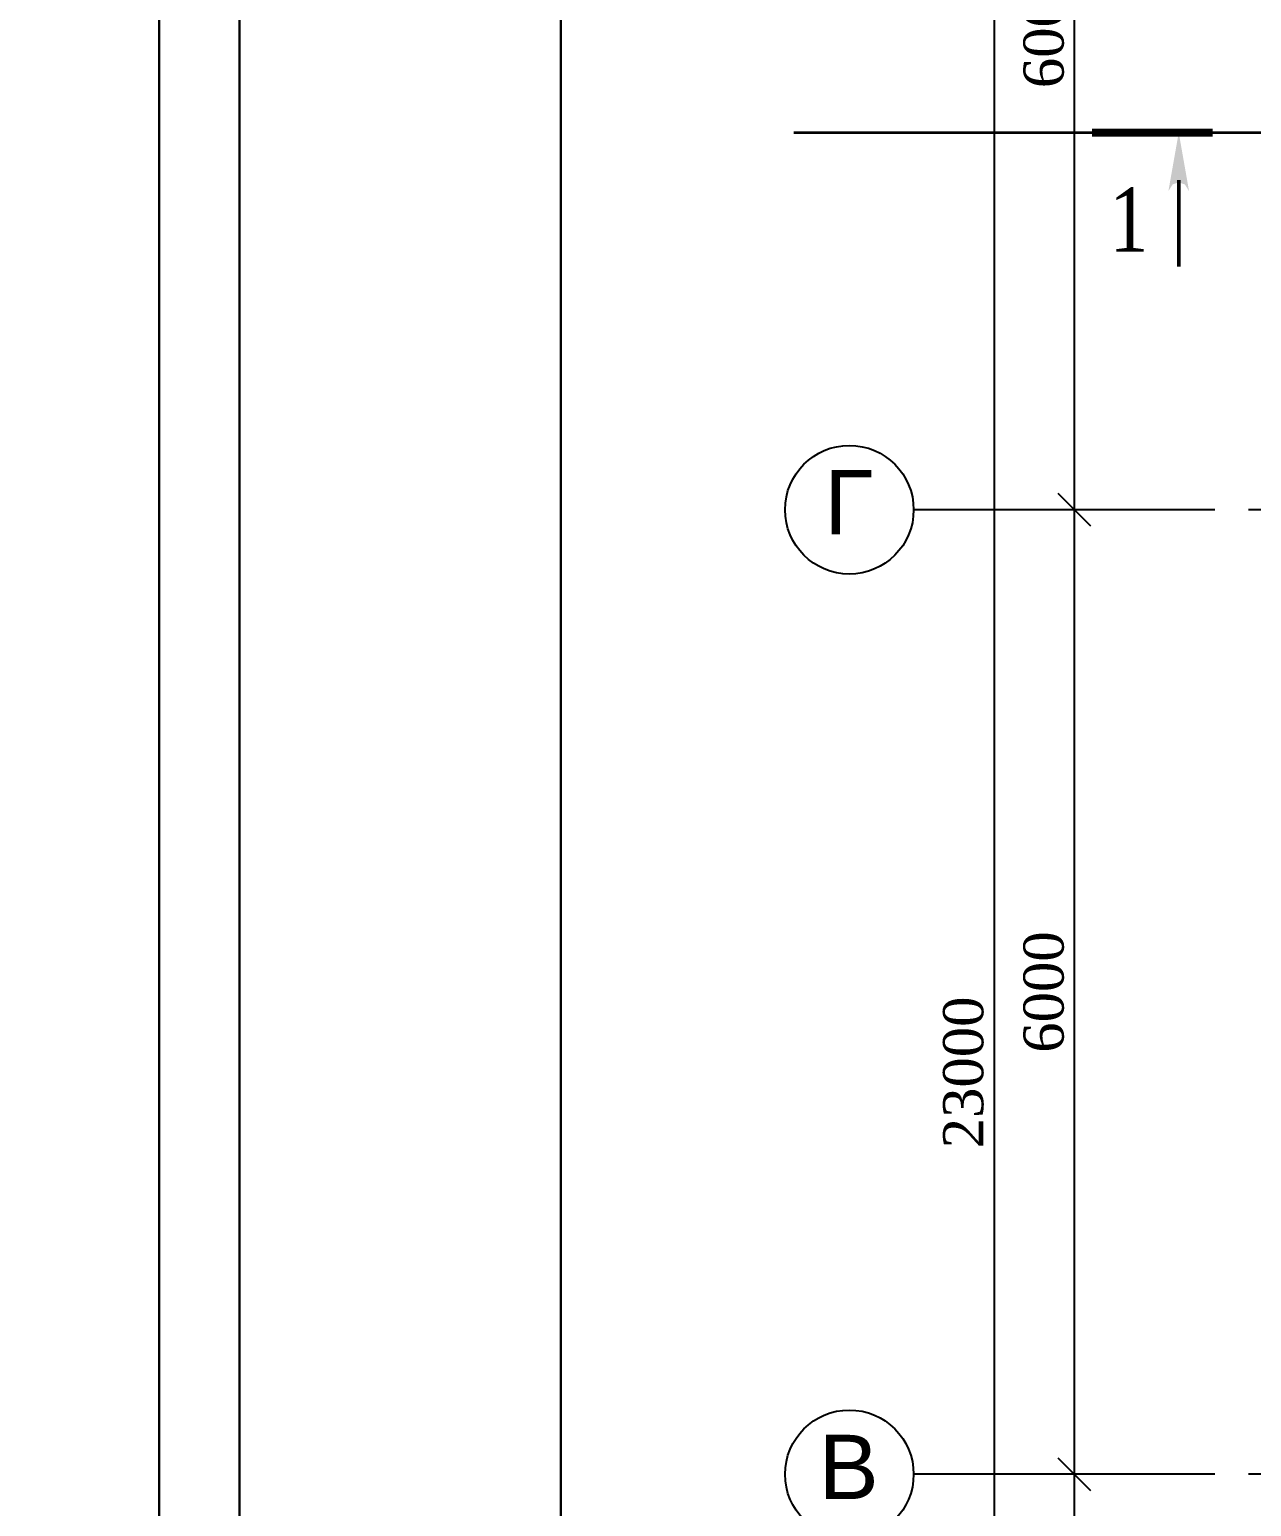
# Model space of a CAD drawing. Header units: inches. Extents: x 2870606 to 3671143, y -733551 to -473558.
# Drawn here: x 3217837 to 3225439, y -512623 to -503436 of the extents above; entities that cross this region are included whole.
import ezdxf

# ---------------------------------------------------------------- set-up
doc = ezdxf.new("R2010")
doc.units = ezdxf.units.IN
doc.header["$MEASUREMENT"] = 0
doc.linetypes.add('ACAD_ISO08W100', pattern=[36, 24, -3, 6, -3])
doc.styles.add('J~stule', font='dutch.ttf')
doc.styles.add('style1', font='times.ttf')
doc.styles.add('стиль3', font='arial.ttf', dxfattribs={"height": 250})
doc.dimstyles.new('J~style', dxfattribs={"dimscale": 100, "dimtxt": 2.5, "dimasz": 2, "dimexe": 0.55, "dimexo": 0.725, "dimtad": 1, "dimdec": 0, "dimdsep": 46, "dimtxsty": 'J~stule', "dimblk": 'OBLIQUE', "dimcen": 2, "dimdle": 0.5, "dimadec": 0, "dimazin": 0, "dimtfac": 1, "dimtdec": 0, "dimtmove": 0, "dimatfit": 3, "dimfxl": 1, "dimarcsym": 0})

# ---------------------------------------------------------------- blocks, each defined once
blk = doc.blocks.new('_Oblique')
at = {"color": 0, "linetype": 'ByBlock', "lineweight": -2}
blk.add_line((-0.5, -0.5), (0.5, 0.5), dxfattribs=at)
blk = doc.blocks.new('*D490')
at = {"color": 0, "lineweight": -2, "transparency": 16777216}
for p, q in [((3224764.9, -512423.1), (3224282.4, -512423.1)), ((3224337.4, -518473.1), (3224337.4, -512373.1)), ((3224764.9, -518423.1), (3224282.4, -518423.1))]:
    blk.add_line(p, q, dxfattribs=at)
at = {"layer": 'Defpoints', "color": 0, "lineweight": 35, "transparency": 16777216}
for p in [(3224337.4, -512423.1), (3224837.4, -512423.1), (3224837.4, -518423.1)]:
    blk.add_point(p, dxfattribs=at)
at = {"color": 0, "lineweight": -2, "transparency": 16777216, "xscale": 200, "yscale": 200, "zscale": 200}
for p, rotation in [((3224337.4, -512423.1), 90), ((3224337.4, -518423.1), 270)]:
    blk.add_blockref('_Oblique', p, dxfattribs=dict(at, rotation=rotation))
at = {"color": 0, "transparency": 16777216, "insert": (3224147.4, -515423.1), "char_height": 250, "attachment_point": 5, "rotation": 90, "style": 'J~stule'}
blk.add_mtext('6000', dxfattribs=at)
blk = doc.blocks.new('*D491')
at = {"color": 0, "lineweight": -2, "transparency": 16777216}
for p, q in [((3224337.4, -512473.1), (3224337.4, -506373.1)), ((3224764.9, -506423.1), (3224282.4, -506423.1)), ((3224764.9, -512423.1), (3224282.4, -512423.1))]:
    blk.add_line(p, q, dxfattribs=at)
at = {"layer": 'Defpoints', "color": 0, "lineweight": 35, "transparency": 16777216}
for p in [(3224337.4, -506423.1), (3224837.4, -506423.1), (3224837.4, -512423.1)]:
    blk.add_point(p, dxfattribs=at)
at = {"color": 0, "lineweight": -2, "transparency": 16777216, "xscale": 200, "yscale": 200, "zscale": 200}
for p, rotation in [((3224337.4, -506423.1), 90), ((3224337.4, -512423.1), 270)]:
    blk.add_blockref('_Oblique', p, dxfattribs=dict(at, rotation=rotation))
at = {"color": 0, "transparency": 16777216, "insert": (3224147.4, -509423.1), "char_height": 250, "attachment_point": 5, "rotation": 90, "style": 'J~stule'}
blk.add_mtext('6000', dxfattribs=at)
blk = doc.blocks.new('*D492')
at = {"color": 0, "lineweight": -2, "transparency": 16777216}
for p, q in [((3224337.4, -506473.1), (3224337.4, -500373.1)), ((3224764.9, -500423.1), (3224282.4, -500423.1)), ((3224764.9, -506423.1), (3224282.4, -506423.1))]:
    blk.add_line(p, q, dxfattribs=at)
at = {"layer": 'Defpoints', "color": 0, "lineweight": 35, "transparency": 16777216}
for p in [(3224337.4, -500423.1), (3224837.4, -500423.1), (3224837.4, -506423.1)]:
    blk.add_point(p, dxfattribs=at)
at = {"color": 0, "lineweight": -2, "transparency": 16777216, "xscale": 200, "yscale": 200, "zscale": 200}
for p, rotation in [((3224337.4, -500423.1), 90), ((3224337.4, -506423.1), 270)]:
    blk.add_blockref('_Oblique', p, dxfattribs=dict(at, rotation=rotation))
at = {"color": 0, "transparency": 16777216, "insert": (3224147.4, -503423.1), "char_height": 250, "attachment_point": 5, "rotation": 90, "style": 'J~stule'}
blk.add_mtext('6000', dxfattribs=at)
blk = doc.blocks.new('*D494')
at = {"color": 0, "lineweight": -2, "transparency": 16777216}
for p, q in [((3223837.4, -498373.1), (3223837.4, -521473.1)), ((3224764.9, -498423.1), (3223782.4, -498423.1)), ((3224764.9, -521423.1), (3223782.4, -521423.1))]:
    blk.add_line(p, q, dxfattribs=at)
at = {"layer": 'Defpoints', "color": 0, "lineweight": 35, "transparency": 16777216}
for p in [(3224837.4, -498423.1), (3223837.4, -521423.1), (3224837.4, -521423.1)]:
    blk.add_point(p, dxfattribs=at)
at = {"color": 0, "lineweight": -2, "transparency": 16777216, "xscale": 200, "yscale": 200, "zscale": 200}
for p, rotation in [((3223837.4, -498423.1), 90), ((3223837.4, -521423.1), 270)]:
    blk.add_blockref('_Oblique', p, dxfattribs=dict(at, rotation=rotation))
at = {"color": 0, "transparency": 16777216, "insert": (3223647.4, -509923.1), "char_height": 250, "attachment_point": 5, "rotation": 90, "style": 'J~stule'}
blk.add_mtext('23000', dxfattribs=at)

msp = doc.modelspace()

# ---------------------------------------------------------------- linework, layer by layer
at = {"color": 1, "lineweight": 35}
msp.add_line((3222593.04, -504076.79), (3292396.39, -504076.79), dxfattribs=at)
at = {"linetype": 'Continuous'}
for p, q in [((3224837.42, -506423.13), (3223337.42, -506423.13)), ((3224837.42, -512423.13), (3223337.42, -512423.13))]:
    msp.add_line(p, q, dxfattribs=at)
at = {"color": 252, "linetype": 'ACAD_ISO08W100', "ltscale": 70}
for p, q in [((3290731.11, -506423.13), (3224837.42, -506423.13)), ((3290731.11, -512423.13), (3224837.42, -512423.13))]:
    msp.add_line(p, q, dxfattribs=at)
for points in [[(3144143.15, -545903.23), (3144143.15, -491903.23), (3219143.15, -491903.23), (3219143.15, -545903.23)], [(3219143.15, -545903.23), (3219143.15, -491903.23), (3294143.15, -491903.23), (3294143.15, -545903.23)]]:
    msp.add_lwpolyline(points, close=True)
at = {"lineweight": 30}
for points in [[(3146143.15, -545403.23), (3146143.15, -492403.23), (3218643.15, -492403.23), (3218643.15, -545403.23)], [(3221143.15, -545403.23), (3221143.15, -492403.23), (3293643.15, -492403.23), (3293643.15, -545403.23)]]:
    msp.add_lwpolyline(points, close=True, dxfattribs=at)
for points, const_width in [([(3225197.71, -504076.79), (3224447.71, -504076.79)], 50), ([(3225197.71, -504076.79), (3224447.71, -504076.79)], 50), ([(3224986.45, -504372.52), (3224986.45, -504911.85)], 22.5), ([(3224986.45, -504372.52), (3224986.45, -504911.85)], 22.5)]:
    msp.add_lwpolyline(points, dxfattribs=dict(const_width=const_width))
at = {"linetype": 'Continuous'}
for centre in [(3222937.42, -506423.13), (3222937.42, -512423.13)]:
    msp.add_circle(centre, 400, dxfattribs=at)
for points in [[(3224986.45, -504076.79), (3224922.19, -504441.22), (3224986.45, -504387.3), (3224948.76, -504399.29)], [(3224986.45, -504076.79), (3224922.19, -504441.22), (3224986.45, -504387.3), (3224948.76, -504399.29)], [(3224986.45, -504076.79), (3224986.45, -504387.3), (3225050.71, -504441.22), (3225024.15, -504399.29)], [(3224986.45, -504076.79), (3224986.45, -504387.3), (3225050.71, -504441.22), (3225024.15, -504399.29)]]:
    msp.add_solid(points)

# ---------------------------------------------------------------- texts
at = {"style": 'style1', "width": 0.8}
msp.add_text('1', height=400, dxfattribs=at).set_placement((3224555.72, -504818.08))
at = {"linetype": 'Continuous', "char_height": 400, "attachment_point": 2, "style": 'стиль3'}
for s, insert in [('Г', (3222933.52, -506177.16)), ('В', (3222933.52, -512177.16))]:
    msp.add_mtext(s, dxfattribs=dict(at, insert=insert))

# ---------------------------------------------------------------- dimensions: what is measured, and where the dimension line sits
for base, p1, p2, picture, middle in [((3223837.42, -521423.13), (3224837.42, -498423.13), (3224837.42, -521423.13), '*D494', (3223647.41, -509923.13)), ((3224337.42, -500423.13), (3224837.42, -506423.13), (3224837.42, -500423.13), '*D492', (3224147.41, -503423.13)), ((3224337.42, -506423.13), (3224837.42, -512423.13), (3224837.42, -506423.13), '*D491', (3224147.41, -509423.13)), ((3224337.42, -512423.13), (3224837.42, -518423.13), (3224837.42, -512423.13), '*D490', (3224147.41, -515423.13))]:
    dim = msp.add_linear_dim(base=base, p1=p1, p2=p2, angle=90, dimstyle='J~style', override={"dimdec": 1, "dimtdec": 1})
    dim.commit()
    dim.dimension.update_dxf_attribs({"geometry": picture, "text_midpoint": middle})

doc.saveas('drawing.dxf')
